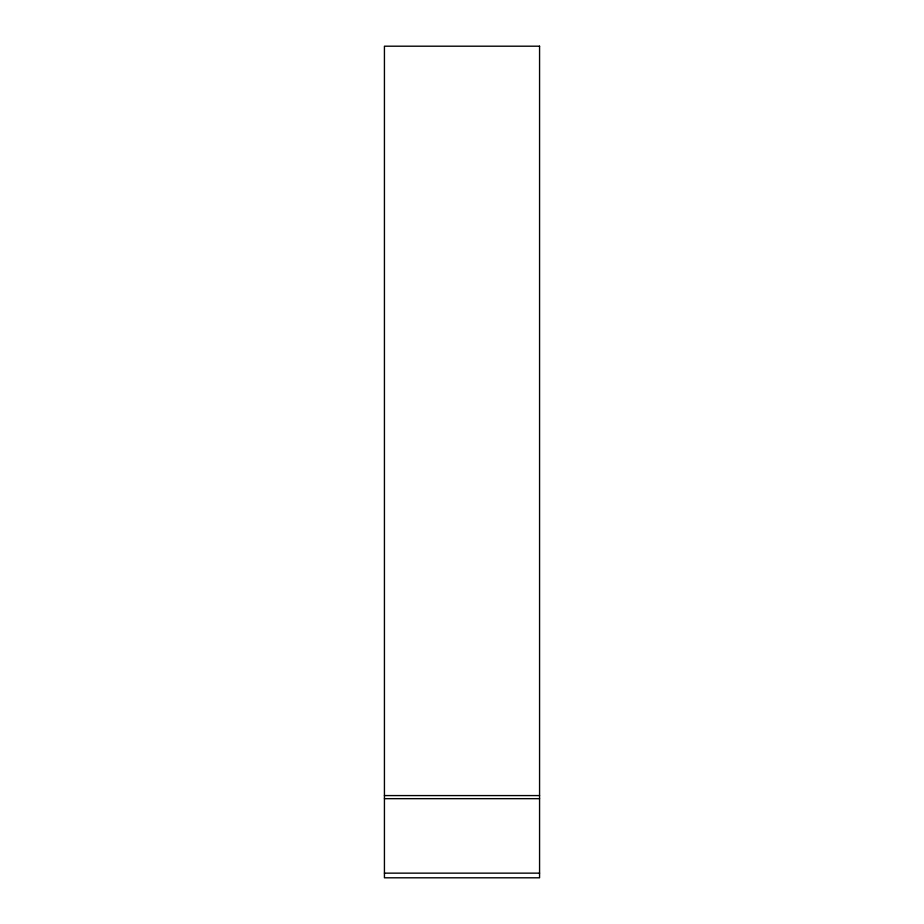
<?xml version="1.0" encoding="UTF-8"?>
<svg xmlns="http://www.w3.org/2000/svg" width="924" height="924" viewBox="0 0 924 924"><rect width="100%" height="100%" fill="white"/><g stroke="black" fill="none" stroke-linecap="round" stroke-linejoin="round"><path stroke-width="1.39" d="M384.43 795.576L539.57 795.576M384.43 798.671L539.57 798.671M384.43 873.145L539.57 873.145M539.57 46.2L384.43 46.2L384.43 877.8L539.57 877.8L539.57 46.2"/></g></svg>
